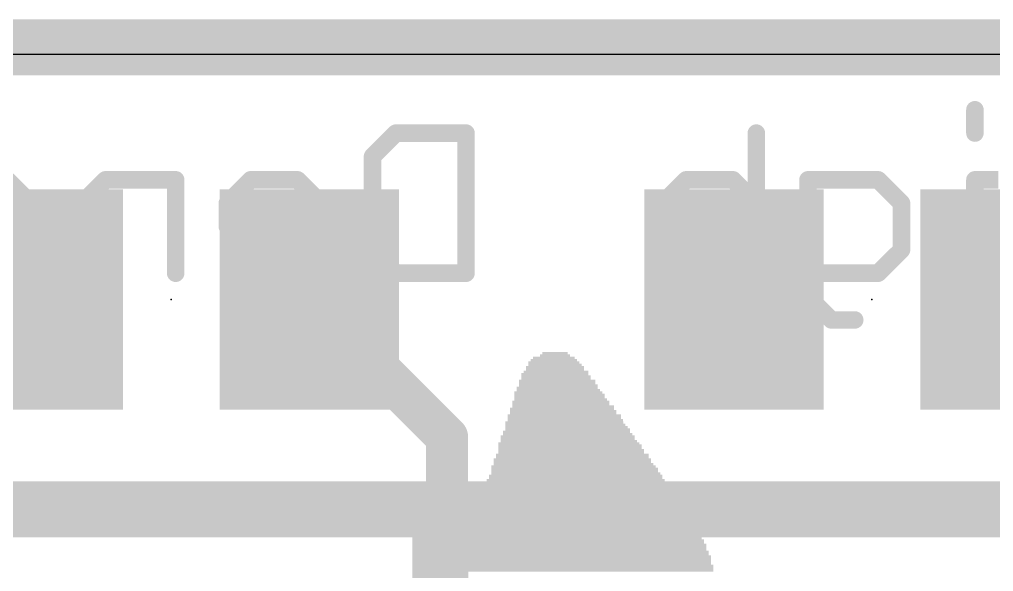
# Model space of a CAD drawing. Extents: x -0.3 to 51.1, y -0.2 to 10.4.
# Drawn here: x 27.47 to 34.54, y 6.41 to 10.41 of the extents above; entities that cross this region are included whole.
import ezdxf

# ---------------------------------------------------------------- set-up
doc = ezdxf.new("R2010")
doc.units = 0
for name, color, linetype in [('1', 12, 'CONTINUOUS'), ('16', 132, 'CONTINUOUS'), ('20', 53, 'CONTINUOUS'), ('22', 6, 'CONTINUOUS'), ('23', 53, 'CONTINUOUS')]:
    doc.layers.add(name, color=color, linetype=linetype)

# ---------------------------------------------------------------- blocks, each defined once
blk = doc.blocks.new('RECT')
blk.add_solid([(-0.5, -0.5), (0.5, -0.5), (-0.5, 0.5), (0.5, 0.5)])

msp = doc.modelspace()

# ---------------------------------------------------------------- linework, layer by layer
at = {"layer": '1'}
for points, const_width in [([(50.927, 10.16), (0, 10.16)], 0.3048), ([(34.655, 8.382), (35.179, 7.858)], 0.4064), ([(29.575, 8.382), (30.575, 7.382)], 0.3048), ([(30.575, 7.382), (30.575, 6.858)], 0.3048), ([(24.225, 6.858), (30.526, 6.858)], 0.4064), ([(30.526, 5.461), (30.526, 6.858)], 0.4064), ([(30.526, 6.858), (30.575, 6.858)], 0.4064), ([(30.575, 6.858), (35.179, 6.858)], 0.4064), ([(30.575, 6.858), (30.575, 5.51)], 0.3048)]:
    msp.add_lwpolyline(points, dxfattribs=dict(at, const_width=const_width))
for points, const_width in [([(34.7268, 8.4538, 1), (34.5832, 8.3102)], 0.2032), ([(29.6289, 8.4359, 1), (29.5211, 8.3281)], 0.1524), ([(30.6512, 7.382, 1), (30.4988, 7.382)], 0.1524), ([(30.5211, 7.3281, 1), (30.6289, 7.4359)], 0.1524), ([(30.6276, 6.858, 1), (30.4244, 6.858)], 0.2032), ([(30.526, 6.9596, 1), (30.526, 6.7564)], 0.2032), ([(30.575, 6.9596, 1), (30.575, 6.7564)], 0.2032), ([(30.6512, 6.858, 1), (30.4988, 6.858)], 0.1524), ([(30.526, 6.7564, 1), (30.526, 6.9596)], 0.2032), ([(30.575, 6.7564, 1), (30.575, 6.9596)], 0.2032), ([(30.4988, 6.858, 1), (30.6512, 6.858)], 0.1524)]:
    msp.add_lwpolyline(points, format="xyb", dxfattribs=dict(at, const_width=const_width))
at = {"layer": '16', "const_width": 0.254}
msp.add_lwpolyline([(50.927, 10.287), (-0.127, 10.287)], dxfattribs=at)
at = {"layer": '20'}
msp.add_line((50.8, 10.16), (0, 10.16), dxfattribs=at)
at = {"layer": '22', "const_width": 0.0635}
for points in [[(34.4333, 9.7588, 1), (34.3698, 9.7588)], [(30.2036, 9.6211, 1), (30.2036, 9.5576)], [(30.226, 9.5669, 1), (30.1811, 9.6118)], [(30.7438, 9.5894, 1), (30.6803, 9.5894)], [(30.712, 9.5576, 1), (30.712, 9.6211)], [(32.8487, 9.5894, 1), (32.7852, 9.5894)], [(34.3698, 9.5894, 1), (34.4333, 9.5894)], [(30.0659, 9.4199, 1), (30.0024, 9.4199)], [(30.0117, 9.4423, 1), (30.0566, 9.3974)], [(28.0987, 9.2822, 1), (28.0987, 9.2187)], [(28.1211, 9.228, 1), (28.0762, 9.2729)], [(28.6389, 9.2504, 1), (28.5754, 9.2504)], [(28.6071, 9.2187, 1), (28.6071, 9.2822)], [(29.1511, 9.2822, 1), (29.1511, 9.2187)], [(29.1736, 9.228, 1), (29.1287, 9.2729)], [(29.5125, 9.2729, 1), (29.4676, 9.228)], [(29.4901, 9.2187, 1), (29.4901, 9.2822)], [(32.3085, 9.2822, 1), (32.3085, 9.2187)], [(32.331, 9.228, 1), (32.2861, 9.2729)], [(32.6699, 9.2729, 1), (32.625, 9.228)], [(32.6475, 9.2187, 1), (32.6475, 9.2822)], [(33.2232, 9.2504, 1), (33.1597, 9.2504)], [(33.1915, 9.2822, 1), (33.1915, 9.2187)], [(33.7224, 9.2729, 1), (33.6775, 9.228)], [(33.6999, 9.2187, 1), (33.6999, 9.2822)], [(34.4333, 9.2504, 1), (34.3698, 9.2504)], [(34.4016, 9.2822, 1), (34.4016, 9.2187)], [(27.5771, 9.0585, 1), (27.5322, 9.1034)], [(27.5322, 9.0585, 1), (27.5771, 9.1034)], [(27.9609, 9.0809, 1), (27.8974, 9.0809)], [(27.9067, 9.1034, 1), (27.9516, 9.0585)], [(29.0134, 9.0809, 1), (28.9499, 9.0809)], [(28.9592, 9.1034, 1), (29.0041, 9.0585)], [(29.6913, 9.0809, 1), (29.6278, 9.0809)], [(29.6371, 9.0585, 1), (29.682, 9.1034)], [(32.1708, 9.0809, 1), (32.1073, 9.0809)], [(32.1166, 9.1034, 1), (32.1615, 9.0585)], [(32.7945, 9.0585, 1), (32.8394, 9.1034)], [(33.9012, 9.0809, 1), (33.8377, 9.0809)], [(33.847, 9.0585, 1), (33.8919, 9.1034)], [(28.9817, 8.9432, 1), (28.9817, 8.8797)], [(29.6596, 8.8797, 1), (29.6596, 8.9432)], [(28.9499, 8.9115, 1), (29.0134, 8.9115)], [(29.6278, 8.742, 1), (29.6913, 8.742)], [(29.682, 8.7195, 1), (29.6371, 8.7644)], [(30.0566, 8.7644, 1), (30.0117, 8.7195)], [(30.0024, 8.742, 1), (30.0659, 8.742)], [(33.8377, 8.742, 1), (33.9012, 8.742)], [(33.8919, 8.7195, 1), (33.847, 8.7644)], [(27.5546, 8.5407, 1), (27.5546, 8.6043)], [(29.1511, 8.6043, 1), (29.1511, 8.5407)], [(29.4676, 8.595, 1), (29.5125, 8.55)], [(29.4901, 8.5407, 1), (29.4901, 8.6043)], [(30.2036, 8.6043, 1), (30.2036, 8.5407)], [(30.1811, 8.55, 1), (30.226, 8.595)], [(30.712, 8.5407, 1), (30.712, 8.6043)], [(33.1915, 8.6043, 1), (33.1915, 8.5407)], [(33.6775, 8.595, 1), (33.7224, 8.55)], [(33.6999, 8.5407, 1), (33.6999, 8.6043)], [(34.2321, 8.6043, 1), (34.2321, 8.5407)], [(27.8974, 8.5725, 1), (27.9609, 8.5725)], [(28.5754, 8.5725, 1), (28.6389, 8.5725)], [(30.6803, 8.5725, 1), (30.7438, 8.5725)], [(32.1073, 8.5725, 1), (32.1708, 8.5725)], [(32.7852, 8.5725, 1), (32.8487, 8.5725)], [(34.3698, 8.5725, 1), (34.4333, 8.5725)], [(33.1597, 8.403, 1), (33.2232, 8.403)], [(33.2139, 8.4255, 1), (33.169, 8.3806)], [(33.361, 8.2653, 1), (33.361, 8.2018)], [(33.3385, 8.2111, 1), (33.3834, 8.256)], [(33.5304, 8.2018, 1), (33.5304, 8.2653)]]:
    msp.add_lwpolyline(points, format="xyb", dxfattribs=at)
at = {"layer": '22', "const_width": 0.127}
for points in [[(34.4016, 9.7588), (34.4016, 9.5894)], [(30.0341, 9.4199), (30.2036, 9.5894)], [(30.2036, 9.5894), (30.712, 9.5894)], [(30.712, 9.5894), (30.712, 8.5725)], [(32.8169, 9.5894), (32.8169, 8.5725)], [(30.0341, 8.742), (30.0341, 9.4199)], [(27.5546, 9.0809), (27.3852, 9.2504)], [(28.0987, 9.2504), (27.9292, 9.0809)], [(28.6071, 9.2504), (28.0987, 9.2504)], [(28.6071, 8.5725), (28.6071, 9.2504)], [(29.1511, 9.2504), (28.9817, 9.0809)], [(29.4901, 9.2504), (29.1511, 9.2504)], [(29.6596, 9.0809), (29.4901, 9.2504)], [(32.3085, 9.2504), (32.139, 9.0809)], [(32.6475, 9.2504), (32.3085, 9.2504)], [(32.8169, 9.0809), (32.6475, 9.2504)], [(33.1915, 8.403), (33.1915, 9.2504)], [(33.1915, 9.2504), (33.6999, 9.2504)], [(33.6999, 9.2504), (33.8694, 9.0809)], [(34.571, 9.2504), (34.4016, 9.2504)], [(34.4016, 9.2504), (34.4016, 8.5725)], [(27.3852, 8.9115), (27.5546, 9.0809)], [(27.9292, 9.0809), (27.9292, 8.5725)], [(28.9817, 9.0809), (28.9817, 8.9115)], [(29.6596, 8.742), (29.6596, 9.0809)], [(32.139, 9.0809), (32.139, 8.5725)], [(33.8694, 9.0809), (33.8694, 8.742)], [(28.9817, 8.9115), (29.6596, 8.9115)], [(29.4901, 8.5725), (29.6596, 8.742)], [(30.2036, 8.5725), (30.0341, 8.742)], [(33.8694, 8.742), (33.6999, 8.5725)], [(27.5546, 8.5725), (27.0462, 8.5725)], [(29.1511, 8.5725), (29.4901, 8.5725)], [(30.712, 8.5725), (30.2036, 8.5725)], [(33.6999, 8.5725), (33.1915, 8.5725)], [(34.571, 8.5725), (34.2321, 8.5725)], [(33.361, 8.2335), (33.1915, 8.403)], [(33.5304, 8.2335), (33.361, 8.2335)]]:
    msp.add_lwpolyline(points, dxfattribs=at)
at = {"layer": '23'}
for p in [(28.575, 8.382), (33.655, 8.382)]:
    msp.add_point(p, dxfattribs=at)

# ---------------------------------------------------------------- block references
at = {"layer": '1', "xscale": 1.3, "yscale": 1.6, "rotation": 180}
for p in [(27.575, 8.382), (29.575, 8.382), (32.655, 8.382), (34.655, 8.382)]:
    msp.add_blockref('RECT', p, dxfattribs=at)
at = {"layer": '22', "rotation": 180}
for p, xscale, yscale in [((31.3568, 7.9751), 0.218, 0.0168), ((31.3568, 7.9919), 0.1844, 0.0167), ((31.3484, 7.9248), 0.3688, 0.0168), ((31.3568, 7.9081), 0.3856, 0.0167), ((31.3485, 7.9416), 0.3353, 0.0167), ((31.3484, 7.9583), 0.3018, 0.0168), ((31.3568, 7.841), 0.4862, 0.0168), ((31.3652, 7.8578), 0.4694, 0.0167), ((31.3569, 7.8913), 0.4191, 0.0168), ((31.3569, 7.8745), 0.4191, 0.0168), ((31.3736, 7.7907), 0.5532, 0.0168), ((31.3736, 7.7739), 0.5532, 0.0168), ((31.3651, 7.8242), 0.5029, 0.0168), ((31.3651, 7.8075), 0.5029, 0.0167), ((31.3819, 7.7069), 0.6371, 0.0168), ((31.3903, 7.6901), 0.6538, 0.0168), ((31.3736, 7.7404), 0.5867, 0.0168), ((31.3819, 7.7237), 0.6035, 0.0167), ((31.3819, 7.7572), 0.5699, 0.0167), ((31.3988, 7.6398), 0.7041, 0.0168), ((31.3988, 7.6231), 0.7041, 0.0167), ((31.3903, 7.6734), 0.6538, 0.0167), ((31.3987, 7.6566), 0.6706, 0.0168), ((31.4071, 7.5895), 0.7544, 0.0168), ((31.4155, 7.5728), 0.7712, 0.0167), ((31.4155, 7.556), 0.7712, 0.0168), ((31.4155, 7.6063), 0.7376, 0.0168), ((31.4239, 7.4889), 0.8549, 0.0167), ((31.4239, 7.5392), 0.8215, 0.0168), ((31.4239, 7.5225), 0.8215, 0.0167), ((31.4322, 7.5057), 0.8382, 0.0168), ((31.4406, 7.4219), 0.922, 0.0168), ((31.4322, 7.4722), 0.8717, 0.0168), ((31.4407, 7.4554), 0.8885, 0.0168), ((31.449, 7.4386), 0.9052, 0.0167), ((31.4574, 7.338), 1.0226, 0.0167), ((31.4574, 7.3548), 0.989, 0.0168), ((31.4491, 7.3883), 0.9723, 0.0167), ((31.4491, 7.3716), 0.9723, 0.0168), ((31.449, 7.4051), 0.9388, 0.0168), ((31.4658, 7.3213), 1.0394, 0.0168), ((31.4658, 7.3046), 1.0394, 0.0167), ((31.4742, 7.2878), 1.0561, 0.0168), ((31.4742, 7.271), 1.0561, 0.0168), ((31.4825, 7.2207), 1.1399, 0.0168), ((31.4825, 7.204), 1.1399, 0.0167), ((31.4825, 7.2543), 1.1064, 0.0167), ((31.4825, 7.2375), 1.1064, 0.0168), ((31.4909, 7.1704), 1.1902, 0.0168), ((31.4993, 7.1537), 1.207, 0.0167), ((31.4993, 7.1369), 1.207, 0.0168), ((31.491, 7.1872), 1.1567, 0.0168), ((31.5077, 7.0699), 1.2908, 0.0167), ((31.5077, 7.1034), 1.2573, 0.0167), ((31.5077, 7.0866), 1.2573, 0.0168), ((31.5077, 7.1201), 1.2238, 0.0168), ((31.5245, 7.0028), 1.3579, 0.0168), ((31.5245, 6.986), 1.3579, 0.0168), ((31.5161, 7.0531), 1.3076, 0.0168), ((31.5245, 7.0363), 1.3243, 0.0168), ((31.5245, 7.0196), 1.3243, 0.0167), ((31.5328, 6.919), 1.4417, 0.0167), ((31.5328, 6.9525), 1.4082, 0.0168), ((31.5412, 6.9357), 1.425, 0.0168), ((31.5412, 6.9693), 1.3914, 0.0167), ((31.5496, 6.8519), 1.5088, 0.0168), ((31.5496, 6.9022), 1.4752, 0.0168), ((31.5496, 6.8855), 1.4752, 0.0167), ((31.558, 6.8687), 1.492, 0.0168), ((31.5663, 6.7849), 1.5759, 0.0167), ((31.558, 6.8184), 1.5591, 0.0168), ((31.558, 6.8016), 1.5591, 0.0168), ((31.558, 6.8352), 1.5255, 0.0167), ((31.5748, 6.701), 1.6597, 0.0168), ((31.5663, 6.7513), 1.6093, 0.0168), ((31.5748, 6.7346), 1.6261, 0.0167), ((31.5748, 6.7178), 1.6261, 0.0168), ((31.5663, 6.7681), 1.5759, 0.0168), ((31.5664, 6.6675), 1.6764, 0.0168), ((31.5748, 6.6508), 1.6931, 0.0167), ((31.5831, 6.634), 1.7099, 0.0168), ((31.5748, 6.6843), 1.6597, 0.0167), ((31.5831, 6.6005), 1.7434, 0.0167), ((31.5831, 6.5837), 1.7434, 0.0168), ((31.5831, 6.5669), 1.7434, 0.0168), ((31.5831, 6.6172), 1.7099, 0.0168), ((31.5915, 6.5166), 1.7938, 0.0168), ((31.5915, 6.4999), 1.7938, 0.0167), ((31.5915, 6.5502), 1.7602, 0.0167), ((31.5915, 6.5334), 1.7602, 0.0168), ((31.5831, 6.4664), 1.8105, 0.0167), ((31.5915, 6.4496), 1.8272, 0.0168), ((31.5915, 6.4328), 1.8272, 0.0168), ((31.5915, 6.4831), 1.7938, 0.0168), ((31.5915, 6.4161), 1.8272, 0.0167)]:
    msp.add_blockref('RECT', p, dxfattribs=dict(at, xscale=xscale, yscale=yscale))

doc.saveas('drawing.dxf')
